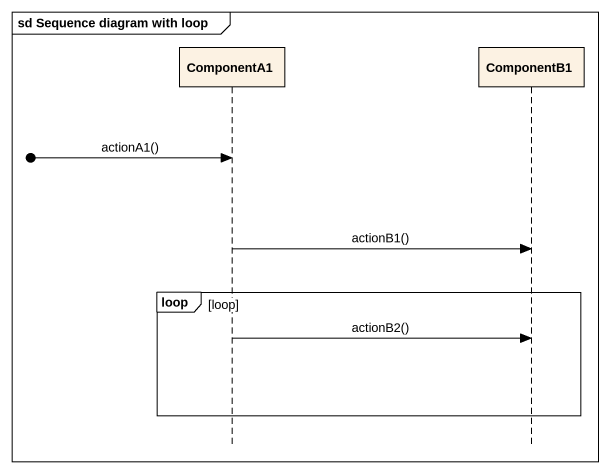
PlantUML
@startuml
mainframe sd Sequence diagram with loop
hide footbox
participant ComponentA1
participant ComponentB1

[o-> ComponentA1 : actionA1()
ComponentA1 -> ComponentB1 : actionB1()
loop loop
  ComponentA1 -> ComponentB1 : actionB2()
end
@enduml
